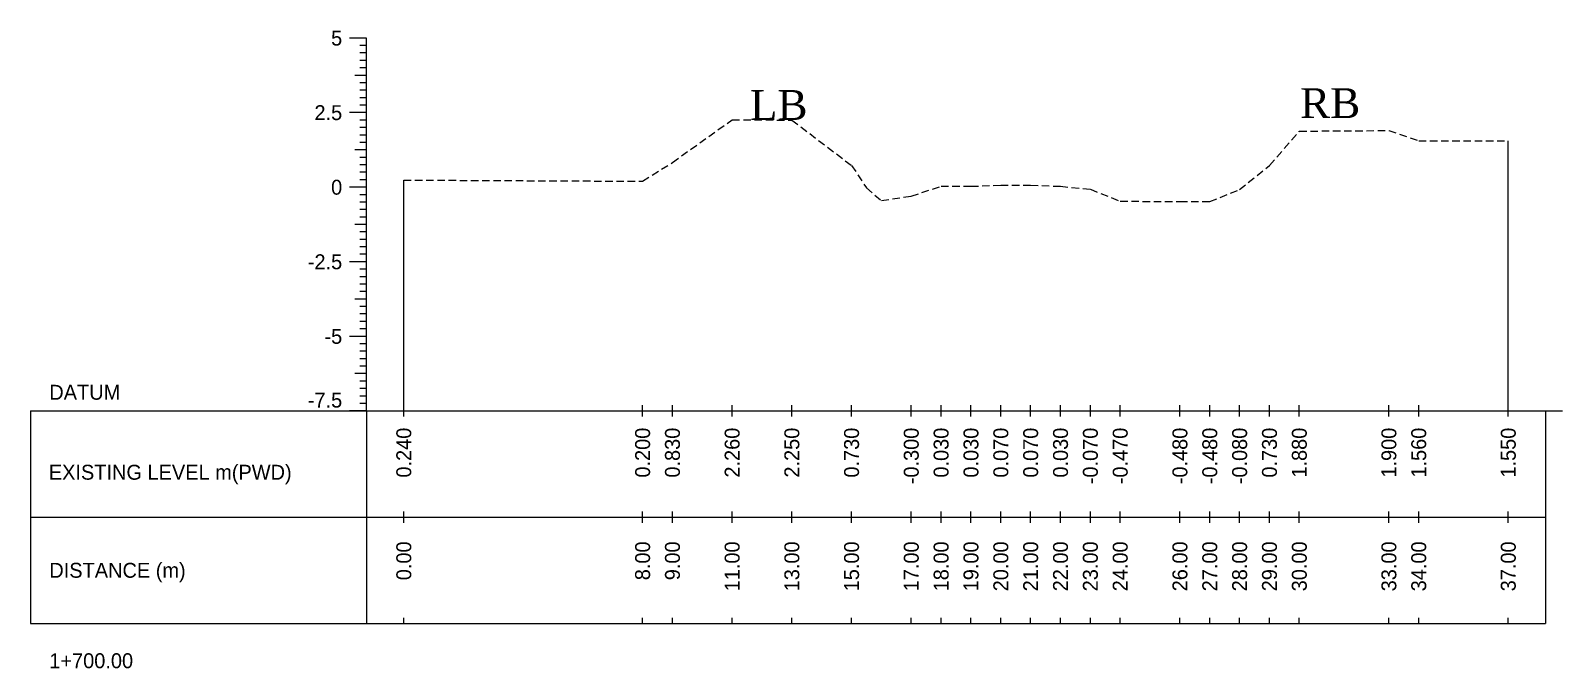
# Model space of a CAD drawing. Header units: inches. Extents: x 4752 to 6808, y -1487 to -426.
# Drawn here: x 5657.6 to 5708.9, y -1233.6 to -1212.2 of the extents above; entities that cross this region are included whole.
import ezdxf
from ezdxf.enums import TextEntityAlignment as Align

# ---------------------------------------------------------------- set-up
doc = ezdxf.new("R2010")
doc.units = ezdxf.units.IN
doc.header["$MEASUREMENT"] = 0
doc.linetypes.add('HIDDEN', pattern=[0.375, 0.25, -0.125])
doc.layers.add('CS_Drawing', color=7, linetype='Continuous')
doc.layers.add('GL', color=3, linetype='HIDDEN')
doc.styles.add('romans', font='romans.shx')

msp = doc.modelspace()

# ---------------------------------------------------------------- linework, layer by layer
at = {"layer": 'CS_Drawing'}
for p, q in [((5668.859, -1212.494), (5668.296, -1212.494)), ((5668.859, -1212.494), (5668.465, -1212.494)), ((5668.859, -1212.494), (5668.634, -1212.494)), ((5668.859, -1224.994), (5668.859, -1212.494)), ((5668.859, -1212.744), (5668.634, -1212.744)), ((5668.859, -1212.994), (5668.634, -1212.994)), ((5668.859, -1213.244), (5668.634, -1213.244)), ((5668.859, -1213.494), (5668.634, -1213.494)), ((5668.859, -1213.744), (5668.465, -1213.744)), ((5668.859, -1213.744), (5668.634, -1213.744)), ((5668.859, -1213.994), (5668.634, -1213.994)), ((5668.859, -1214.244), (5668.634, -1214.244)), ((5668.859, -1214.494), (5668.634, -1214.494)), ((5668.859, -1214.994), (5668.296, -1214.994)), ((5668.859, -1214.994), (5668.465, -1214.994)), ((5668.859, -1214.744), (5668.634, -1214.744)), ((5668.859, -1214.994), (5668.634, -1214.994)), ((5668.859, -1215.244), (5668.634, -1215.244)), ((5668.859, -1215.494), (5668.634, -1215.494)), ((5668.859, -1215.744), (5668.634, -1215.744)), ((5668.859, -1215.994), (5668.634, -1215.994)), ((5707.109, -1224.994), (5707.109, -1215.944)), ((5668.859, -1216.244), (5668.465, -1216.244)), ((5668.859, -1216.244), (5668.634, -1216.244)), ((5668.859, -1216.494), (5668.634, -1216.494)), ((5668.859, -1216.744), (5668.634, -1216.744)), ((5668.859, -1216.994), (5668.634, -1216.994)), ((5668.859, -1217.494), (5668.296, -1217.494)), ((5668.859, -1217.494), (5668.465, -1217.494)), ((5668.859, -1217.244), (5668.634, -1217.244)), ((5668.859, -1217.494), (5668.634, -1217.494)), ((5670.109, -1224.994), (5670.109, -1217.254)), ((5668.859, -1217.744), (5668.634, -1217.744)), ((5668.859, -1217.994), (5668.634, -1217.994)), ((5668.859, -1218.244), (5668.634, -1218.244)), ((5668.859, -1218.494), (5668.634, -1218.494)), ((5668.859, -1218.744), (5668.465, -1218.744)), ((5668.859, -1218.744), (5668.634, -1218.744)), ((5668.859, -1218.994), (5668.634, -1218.994)), ((5668.859, -1219.244), (5668.634, -1219.244)), ((5668.859, -1219.494), (5668.634, -1219.494)), ((5668.859, -1219.994), (5668.296, -1219.994)), ((5668.859, -1219.994), (5668.465, -1219.994)), ((5668.859, -1219.744), (5668.634, -1219.744)), ((5668.859, -1219.994), (5668.634, -1219.994)), ((5668.859, -1220.244), (5668.634, -1220.244)), ((5668.859, -1220.494), (5668.634, -1220.494)), ((5668.859, -1220.744), (5668.634, -1220.744)), ((5668.859, -1220.994), (5668.634, -1220.994)), ((5668.859, -1221.244), (5668.465, -1221.244)), ((5668.859, -1221.244), (5668.634, -1221.244)), ((5668.859, -1221.494), (5668.634, -1221.494)), ((5668.859, -1221.744), (5668.634, -1221.744)), ((5668.859, -1221.994), (5668.634, -1221.994)), ((5668.859, -1222.244), (5668.634, -1222.244)), ((5668.859, -1222.494), (5668.296, -1222.494)), ((5668.859, -1222.494), (5668.465, -1222.494)), ((5668.859, -1222.494), (5668.634, -1222.494)), ((5668.859, -1222.744), (5668.634, -1222.744)), ((5668.859, -1222.994), (5668.634, -1222.994)), ((5668.859, -1223.244), (5668.634, -1223.244)), ((5668.859, -1223.744), (5668.465, -1223.744)), ((5668.859, -1223.494), (5668.634, -1223.494)), ((5668.859, -1223.744), (5668.634, -1223.744)), ((5668.859, -1223.994), (5668.634, -1223.994)), ((5668.859, -1224.244), (5668.634, -1224.244)), ((5668.859, -1224.494), (5668.634, -1224.494)), ((5668.859, -1224.744), (5668.634, -1224.744)), ((5670.109, -1225.181), (5670.109, -1224.806)), ((5678.109, -1225.181), (5678.109, -1224.806)), ((5679.109, -1225.181), (5679.109, -1224.806)), ((5681.109, -1225.181), (5681.109, -1224.806)), ((5683.109, -1225.181), (5683.109, -1224.806)), ((5685.109, -1225.181), (5685.109, -1224.806)), ((5687.109, -1225.181), (5687.109, -1224.806)), ((5688.109, -1225.181), (5688.109, -1224.806)), ((5689.109, -1225.181), (5689.109, -1224.806)), ((5690.109, -1225.181), (5690.109, -1224.806)), ((5691.109, -1225.181), (5691.109, -1224.806)), ((5692.109, -1225.181), (5692.109, -1224.806)), ((5693.109, -1225.181), (5693.109, -1224.806)), ((5694.109, -1225.181), (5694.109, -1224.806)), ((5696.109, -1225.181), (5696.109, -1224.806)), ((5697.109, -1225.181), (5697.109, -1224.806)), ((5698.109, -1225.181), (5698.109, -1224.806)), ((5699.109, -1225.181), (5699.109, -1224.806)), ((5700.109, -1225.181), (5700.109, -1224.806)), ((5703.109, -1225.181), (5703.109, -1224.806)), ((5704.109, -1225.181), (5704.109, -1224.806)), ((5707.109, -1225.181), (5707.109, -1224.806)), ((5657.609, -1224.994), (5668.859, -1224.994)), ((5657.609, -1224.994), (5657.609, -1232.119)), ((5668.859, -1224.994), (5668.296, -1224.994)), ((5668.859, -1224.994), (5668.465, -1224.994)), ((5668.859, -1224.994), (5668.634, -1224.994)), ((5668.859, -1224.994), (5708.359, -1224.994)), ((5668.859, -1224.994), (5668.859, -1232.119)), ((5708.359, -1224.994), (5708.921, -1224.994)), ((5708.359, -1224.994), (5708.752, -1224.994)), ((5708.359, -1224.994), (5708.584, -1224.994)), ((5708.359, -1224.994), (5708.359, -1232.119)), ((5670.109, -1228.744), (5670.109, -1228.369)), ((5678.109, -1228.744), (5678.109, -1228.369)), ((5679.109, -1228.744), (5679.109, -1228.369)), ((5681.109, -1228.744), (5681.109, -1228.369)), ((5683.109, -1228.744), (5683.109, -1228.369)), ((5685.109, -1228.744), (5685.109, -1228.369)), ((5687.109, -1228.744), (5687.109, -1228.369)), ((5688.109, -1228.744), (5688.109, -1228.369)), ((5689.109, -1228.744), (5689.109, -1228.369)), ((5690.109, -1228.744), (5690.109, -1228.369)), ((5691.109, -1228.744), (5691.109, -1228.369)), ((5692.109, -1228.744), (5692.109, -1228.369)), ((5693.109, -1228.744), (5693.109, -1228.369)), ((5694.109, -1228.744), (5694.109, -1228.369)), ((5696.109, -1228.744), (5696.109, -1228.369)), ((5697.109, -1228.744), (5697.109, -1228.369)), ((5698.109, -1228.744), (5698.109, -1228.369)), ((5699.109, -1228.744), (5699.109, -1228.369)), ((5700.109, -1228.744), (5700.109, -1228.369)), ((5703.109, -1228.744), (5703.109, -1228.369)), ((5704.109, -1228.744), (5704.109, -1228.369)), ((5707.109, -1228.744), (5707.109, -1228.369)), ((5657.609, -1228.556), (5668.859, -1228.556)), ((5668.859, -1228.556), (5708.359, -1228.556)), ((5668.859, -1228.556), (5708.359, -1228.556)), ((5670.109, -1232.119), (5670.109, -1231.931)), ((5678.109, -1232.119), (5678.109, -1231.931)), ((5679.109, -1232.119), (5679.109, -1231.931)), ((5681.109, -1232.119), (5681.109, -1231.931)), ((5683.109, -1232.119), (5683.109, -1231.931)), ((5685.109, -1232.119), (5685.109, -1231.931)), ((5687.109, -1232.119), (5687.109, -1231.931)), ((5688.109, -1232.119), (5688.109, -1231.931)), ((5689.109, -1232.119), (5689.109, -1231.931)), ((5690.109, -1232.119), (5690.109, -1231.931)), ((5691.109, -1232.119), (5691.109, -1231.931)), ((5692.109, -1232.119), (5692.109, -1231.931)), ((5693.109, -1232.119), (5693.109, -1231.931)), ((5694.109, -1232.119), (5694.109, -1231.931)), ((5696.109, -1232.119), (5696.109, -1231.931)), ((5697.109, -1232.119), (5697.109, -1231.931)), ((5698.109, -1232.119), (5698.109, -1231.931)), ((5699.109, -1232.119), (5699.109, -1231.931)), ((5700.109, -1232.119), (5700.109, -1231.931)), ((5703.109, -1232.119), (5703.109, -1231.931)), ((5704.109, -1232.119), (5704.109, -1231.931)), ((5707.109, -1232.119), (5707.109, -1231.931)), ((5657.609, -1232.119), (5668.859, -1232.119)), ((5668.859, -1232.119), (5708.359, -1232.119))]:
    msp.add_line(p, q, dxfattribs=at)
at = {"layer": 'GL'}
msp.add_lwpolyline([(5670.109, -1217.254), (5678.109, -1217.294), (5679.109, -1216.664), (5681.109, -1215.234), (5683.109, -1215.244), (5685.109, -1216.764), (5685.609, -1217.514), (5686.109, -1217.944), (5687.109, -1217.794), (5688.109, -1217.464), (5689.109, -1217.464), (5690.109, -1217.424), (5691.109, -1217.424), (5692.109, -1217.464), (5693.109, -1217.564), (5694.109, -1217.964), (5696.109, -1217.974), (5697.109, -1217.974), (5698.109, -1217.574), (5699.109, -1216.764), (5700.109, -1215.614), (5703.109, -1215.594), (5704.109, -1215.934), (5707.109, -1215.944)], dxfattribs=at)

# ---------------------------------------------------------------- texts
at = {"char_height": 1, "width": 325.84704, "attachment_point": 1, "style": 'romans'}
for s, insert in [('{\\fTimes New Roman|b0|i0|c0|p18;LB}', (5681.704, -1214.237)), ('\\pi-1,l1;{\\fTimes New Roman|b0|i0|c0|p18;RB}', (5700.136, -1214.174))]:
    msp.add_mtext(s, dxfattribs=dict(at, insert=insert))
at = {"layer": 'CS_Drawing'}
for s, p in [('5', (5668.046, -1212.494)), ('2.5', (5668.046, -1214.994)), ('0', (5668.046, -1217.494)), ('-2.5', (5668.046, -1219.994)), ('-5', (5668.046, -1222.494))]:
    msp.add_text(s, height=0.5, dxfattribs=at).set_placement(p, align=Align.MIDDLE_RIGHT)
for s, p in [('DATUM', (5658.234, -1224.369)), ('EXISTING LEVEL m(PWD)', (5658.217, -1227.05)), ('DISTANCE (m)', (5658.234, -1230.337)), ('1+700.00', (5658.234, -1233.369))]:
    msp.add_text(s, height=0.5, dxfattribs=at).set_placement(p, align=Align.MIDDLE_LEFT)
msp.add_text('-7.5', height=0.5, dxfattribs=at).set_placement((5668.046, -1224.881), align=Align.RIGHT)
for s, p in [('0.240', (5670.109, -1225.556)), ('0.200', (5678.109, -1225.556)), ('0.830', (5679.109, -1225.556)), ('2.260', (5681.109, -1225.556)), ('2.250', (5683.109, -1225.556)), ('0.730', (5685.109, -1225.556)), ('-0.300', (5687.109, -1225.556)), ('0.030', (5688.109, -1225.556)), ('0.030', (5689.109, -1225.556)), ('0.070', (5690.109, -1225.556)), ('0.070', (5691.109, -1225.556)), ('0.030', (5692.109, -1225.556)), ('-0.070', (5693.109, -1225.556)), ('-0.470', (5694.109, -1225.556)), ('-0.480', (5696.109, -1225.556)), ('-0.480', (5697.109, -1225.556)), ('-0.080', (5698.109, -1225.556)), ('0.730', (5699.109, -1225.556)), ('1.880', (5700.109, -1225.556)), ('1.900', (5703.109, -1225.556)), ('1.560', (5704.109, -1225.556)), ('1.550', (5707.109, -1225.556)), ('0.00', (5670.109, -1229.369)), ('8.00', (5678.109, -1229.369)), ('9.00', (5679.109, -1229.369)), ('11.00', (5681.109, -1229.369)), ('13.00', (5683.109, -1229.369)), ('15.00', (5685.109, -1229.369)), ('17.00', (5687.109, -1229.369)), ('18.00', (5688.109, -1229.369)), ('19.00', (5689.109, -1229.369)), ('20.00', (5690.109, -1229.369)), ('21.00', (5691.109, -1229.369)), ('22.00', (5692.109, -1229.369)), ('23.00', (5693.109, -1229.369)), ('24.00', (5694.109, -1229.369)), ('26.00', (5696.109, -1229.369)), ('27.00', (5697.109, -1229.369)), ('28.00', (5698.109, -1229.369)), ('29.00', (5699.109, -1229.369)), ('30.00', (5700.109, -1229.369)), ('33.00', (5703.109, -1229.369)), ('34.00', (5704.109, -1229.369)), ('37.00', (5707.109, -1229.369))]:
    msp.add_text(s, height=0.5, rotation=90, dxfattribs=at).set_placement(p, align=Align.MIDDLE_RIGHT)

doc.saveas('drawing.dxf')
